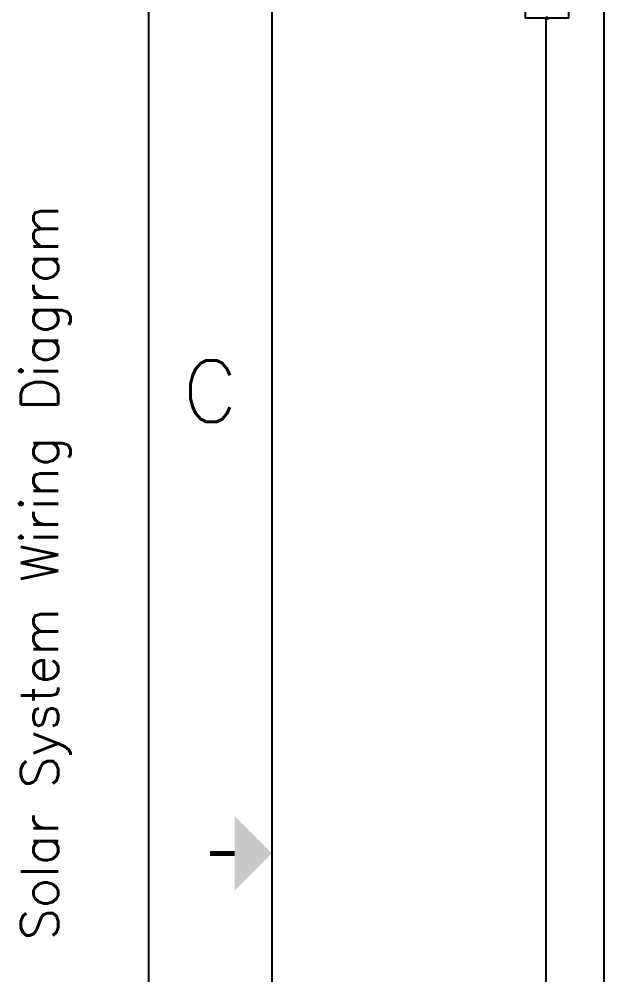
# Model space of a CAD drawing. Header units: inches. Extents: x 3 to 127, y -3 to 89.
# Drawn here: x 3.5 to 17.08, y 39.99 to 62.19 of the extents above; entities that cross this region are included whole.
import ezdxf
from ezdxf.enums import TextEntityAlignment as Align

# ---------------------------------------------------------------- set-up
doc = ezdxf.new("R2010")
doc.units = ezdxf.units.IN
doc.header["$MEASUREMENT"] = 0
for name, color, linetype in [('GRY_20AWG', 9, 'Continuous'), ('SYMS', 7, 'Continuous'), ('Title Block', 7, 'Continuous'), ('Viewport', 7, 'Continuous'), ('WHT_12AWG', 7, 'Continuous')]:
    doc.layers.add(name, color=color, linetype=linetype)
doc.styles.add('Roman', font='romans')
doc.styles.add('WD', font='romans.shx')

# ---------------------------------------------------------------- blocks, each defined once
blk = doc.blocks.new('ANSI_border_C')
at = {"layer": 'Title Block'}
for p, q in [((0, 16), (0, 0)), ((0.5, 15.25), (0.5, 0.75))]:
    blk.add_line(p, q, dxfattribs=at)
at = {"layer": 'Title Block', "const_width": 0.02}
blk.add_lwpolyline([(0.25, 8), (0.35, 8)], dxfattribs=at)
at = {"layer": 'Title Block'}
blk.add_solid([(0.35, 7.85), (0.35, 8.15), (0.5, 8)], dxfattribs=at)
at = {"layer": 'Title Block', "style": 'Roman'}
blk.add_text('C', height=0.25, dxfattribs=at).set_placement((0.25, 9.875), align=Align.MIDDLE_CENTER)
blk = doc.blocks.new('JIC_border_C')
at = {"xscale": 5.726708801404052, "yscale": 5.726708801404052, "zscale": 5.726708801404052}
blk.add_blockref('ANSI_border_C', (6.5, -3), dxfattribs=at)
blk = doc.blocks.new('HT0_01')
for p, q in [((-0.0625, 0.0625), (0.0625, 0.0625)), ((-0.0625, -0.0625), (-0.0625, 0.0625)), ((0.0625, 0.0625), (0.0625, -0.0625)), ((0.0625, -0.0625), (-0.0625, -0.0625))]:
    blk.add_line(p, q)
at = {"style": 'WD', "flags": 1}
for tag, p in [('X4TERM01', (-0.0625, 0)), ('X2TERM01', (0, 0.0625)), ('X1TERM01', (0.0625, 0)), ('X8TERM01', (0, -0.0625))]:
    blk.add_attdef(tag, p, '', height=0.01, dxfattribs=at)
blk = doc.blocks.new('PVM')
at = {"color": 5}
for p, q in [((2, 1), (1, 0.5)), ((1, 0.5), (2, 0))]:
    blk.add_line(p, q, dxfattribs=at)
blk.add_lwpolyline([(0, 1), (2, 1), (2, 0), (0, 0)], close=True, dxfattribs=at)
at = {"layer": 'SYMS', "color": 5, "xscale": 0.3699338068975089, "yscale": 0.3699338068975089, "zscale": 0.3699338068975089}
for p in [(0, 0.5), (2, 0.5)]:
    blk.add_blockref('HT0_01', p, dxfattribs=at)
at = {"color": 5, "char_height": 0.065, "attachment_point": 1}
for s, insert, rotation in [('+', (1.625, 0.883), 180), ('-', (1.57, 0.067), 90)]:
    blk.add_mtext_dynamic_manual_height_columns(s, width=0.09892, gutter_width=0.325, heights=[0], dxfattribs=dict(at, insert=insert, rotation=rotation))
blk = doc.blocks.new('JIC_tblock_desc_C')
at = {"color": 0, "style": 'Roman', "flags": 8}
for tag, p in [('FNAME', (-20.6363, 6.8195)), ('REVDATE', (-20.6363, 4.1057)), ('USER', (-20.6363, 1.4768))]:
    blk.add_attdef(tag, p, '', height=0.15, rotation=90, dxfattribs=at)
at = {"style": 'WD'}
for tag, p in [('PROJDESC', (-2.125, 1.5)), ('TITLE1', (-2.125, 1.095)), ('TITLE2', (-2.125, 0.785))]:
    blk.add_attdef(tag, text='', height=0.08, dxfattribs=at).set_placement(p, align=Align.CENTER)
for tag, p in [('SIZE', (-4.1624, 0.3198)), ('FSCM_NO', (-3.4004, 0.3365)), ('DWG_NO', (-1.6588, 0.3365)), ('REV', (-0.2648, 0.3031)), ('SHEET', (-0.8829, 0.0925)), ('SCALE', (-3.6344, 0.0688))]:
    blk.add_attdef(tag, p, '', height=0.065, dxfattribs=at)
at = {"style": 'WD', "flags": 1}
blk.add_attdef('WD_TB', (-5.5702, 0.1772), '', height=0.086, dxfattribs=at)

msp = doc.modelspace()

# ---------------------------------------------------------------- linework, layer by layer
at = {"layer": 'GRY_20AWG', "color": 240, "true_color": 0xed1f24}
msp.add_line((15.728, 62.194), (15.728, 25.714), dxfattribs=at)
at = {"layer": 'WHT_12AWG', "color": 240, "true_color": 0xed1f24}
msp.add_line((17.076, 72.611), (17.076, 24.813), dxfattribs=at)

# ---------------------------------------------------------------- block references
ref = msp.add_blockref('JIC_tblock_desc_C', (123.623, 1.399), dxfattribs=dict(xscale=5.777177524552554, yscale=5.777177524552554, zscale=5.777177524552554))
ref.add_attrib('FNAME', 'Solar System Wiring Diagram', (4.403, 40.797), dxfattribs={"color": 0, "height": 0.86658, "rotation": 90, "style": 'Roman', "flags": 8})
at = {"layer": 'SYMS', "rotation": 90}
msp.add_blockref('PVM', (16.252, 62.217), dxfattribs=at)
at = {"layer": 'Viewport'}
msp.add_blockref('JIC_border_C', (0, 0), dxfattribs=at)

doc.saveas('drawing.dxf')
